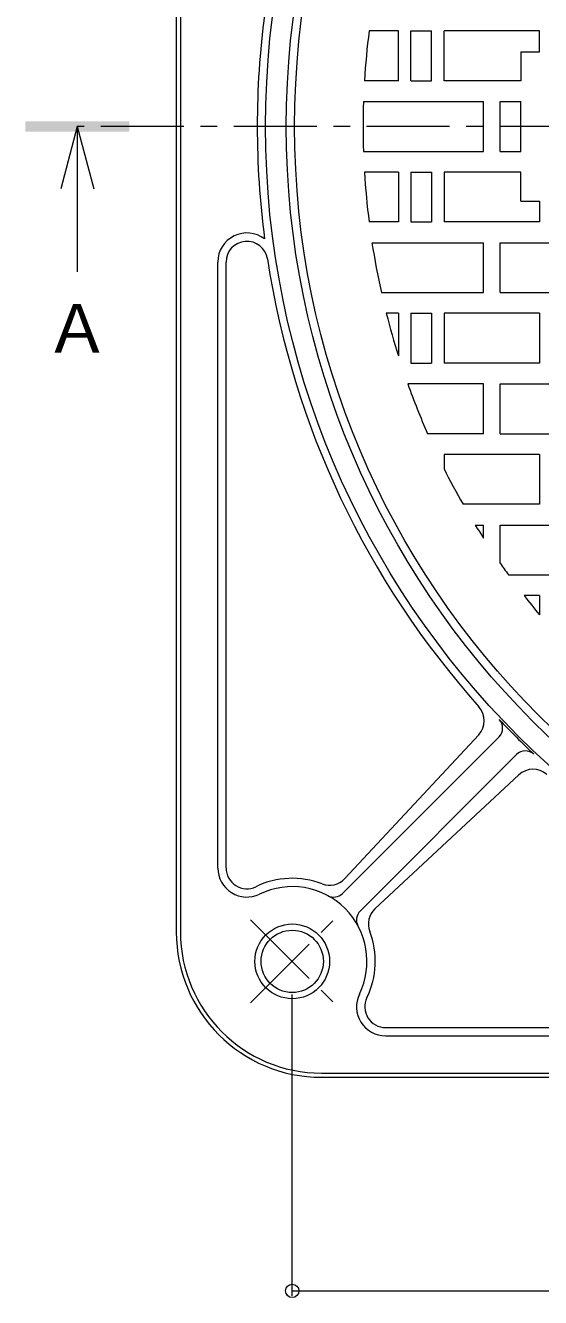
# Model space of a CAD drawing. Units: millimetres, scale not verified. Extents: x -579 to 760, y -540 to 531.
# Drawn here: x -578.6 to -454.5, y -3.8 to 302.5 of the extents above; entities that cross this region are included whole.
import ezdxf
from ezdxf.enums import TextEntityAlignment as Align

# ---------------------------------------------------------------- set-up
doc = ezdxf.new("R2010")
doc.units = ezdxf.units.MM
doc.header["$LTSCALE"] = 4
doc.header["$PDMODE"] = 32
doc.header["$PDSIZE"] = 3.2
doc.linetypes.add('CHAIN1', pattern=[8, 5, -1, 1, -1])
for name, color, linetype, lineweight in [('0-0_通り芯', 6, 'CHAIN1', 9), ('0-1_躯体', 2, 'Continuous', 9), ('0-2_仕上', 3, 'Continuous', 9), ('0-5_寸法', 7, 'Continuous', 9)]:
    doc.layers.add(name, color=color, linetype=linetype, lineweight=lineweight)
doc.styles.add('ＭＳ ゴシック', font='')
doc.styles.get('ＭＳ ゴシック').set_extended_font_data('MS Gothic')

msp = doc.modelspace()

# ---------------------------------------------------------------- linework, layer by layer
at = {"layer": '0-0_通り芯', "color": 3}
msp.add_line((-60.403, 278.192), (-566.091, 278.192), dxfattribs=at)
at = {"layer": '0-1_躯体'}
for p, q in [((-542.247, 472.192), (-542.247, 84.192)), ((-541.247, 472.192), (-541.247, 84.192)), ((-532.247, 99.605), (-532.247, 245.539)), ((-530.247, 99.605), (-530.247, 245.539)), ((-464.507, 131.174), (-502.209, 93.472)), ((-501.658, 97.039), (-469.396, 131.708)), ((-460.265, 126.932), (-497.967, 89.23)), ((-459.731, 122.043), (-494.4, 89.781)), ((-491.834, 61.192), (-345.9, 61.192)), ((-491.834, 59.192), (-345.9, 59.192)), ((-507.247, 50.192), (-119.247, 50.192)), ((-507.247, 50.192), (-119.247, 50.192)), ((-507.247, 49.192), (-119.247, 49.192))]:
    msp.add_line(p, q, dxfattribs=at)
at = {"layer": '0-1_躯体', "linetype": 'CHAIN1'}
for p, q in [((-524.346, 67.094), (-504.291, 87.148)), ((-524.346, 87.148), (-504.291, 67.094))]:
    msp.add_line(p, q, dxfattribs=at)
at = {"layer": '0-1_躯体', "color": 7}
for p, q in [((-514.318, -3.445), (-514.318, 69.121)), ((-514.318, -2.245), (-112.176, -2.245))]:
    msp.add_line(p, q, dxfattribs=at)
at = {"layer": '0-1_躯体'}
for centre, radius in [((-313.247, 278.192), 207.5), ((-313.247, 278.192), 202.5), ((-514.318, 77.121), 9), ((-514.318, 77.121), 7.5)]:
    msp.add_circle(centre, radius, dxfattribs=at)
for centre, radius, start, end in [((-313.247, 278.192), 209.5, 172.56807, 187.43194), ((-525.247, 245.539), 7, 52.51399, 180), ((-525.247, 245.539), 5, 8.75609, 180), ((-313.247, 278.192), 209.5, 188.7561, 221.8382), ((-473.056, 135.114), 5, 317.06, 41.83807), ((-466.629, 133.295), 3, 315, 43.37114), ((-313.247, 278.192), 208, 223.37053, 226.62952), ((-458.144, 124.81), 3, 46.62886, 135.00134), ((-456.325, 118.383), 5, 48.16202, 132.94002), ((-525.247, 99.605), 7, 180, 295.92264), ((-525.247, 99.605), 5, 180, 295.92265), ((-514.318, 77.121), 20, 68.90057, 115.92264), ((-514.318, 77.121), 18, 334.07736, 115.92264), ((-505.319, 100.445), 5, 248.90036, 317.06), ((-504.33, 95.594), 3, 241.60054, 315), ((-495.845, 87.109), 3, 135.00134, 208.39856), ((-490.994, 86.121), 5, 132.94, 201.09964), ((-507.247, 84.192), 35, 180, 270), ((-507.247, 84.192), 34, 180, 270), ((-514.318, 77.121), 20, 334.07736, 21.09943), ((-491.834, 66.192), 7, 154.07736, 270), ((-491.834, 66.192), 5, 154.07735, 270)]:
    msp.add_arc(centre, radius, start, end, dxfattribs=at)
at = {"layer": '0-1_躯体', "color": 7}
msp.add_point((-514.318, -2.245), dxfattribs=at)
at = {"layer": '0-2_仕上'}
for p, q in [((-488.747, 301.192), (-495.804, 301.192)), ((-488.747, 289.192), (-488.747, 301.192)), ((-485.747, 289.192), (-485.747, 301.192)), ((-485.747, 301.192), (-480.747, 301.192)), ((-480.747, 289.192), (-480.747, 301.192)), ((-477.747, 289.192), (-477.747, 301.192)), ((-454.747, 301.192), (-477.747, 301.192)), ((-454.747, 296.192), (-454.747, 301.192)), ((-459.247, 296.192), (-459.247, 289.192)), ((-459.247, 296.192), (-454.747, 296.192)), ((-488.747, 289.192), (-496.918, 289.192)), ((-485.747, 289.192), (-480.747, 289.192)), ((-459.247, 289.192), (-477.747, 289.192)), ((-497.149, 284.192), (-468.247, 284.192)), ((-468.247, 272.192), (-468.247, 284.192)), ((-464.247, 284.192), (-459.247, 284.192)), ((-464.247, 272.192), (-464.247, 284.192)), ((-459.247, 272.192), (-459.247, 284.192)), ((-497.149, 272.192), (-468.247, 272.192)), ((-464.247, 272.192), (-459.247, 272.192)), ((-488.747, 267.192), (-496.918, 267.192)), ((-488.747, 267.192), (-488.747, 255.192)), ((-485.747, 267.192), (-480.747, 267.192)), ((-485.747, 267.192), (-485.747, 255.192)), ((-480.747, 267.192), (-480.747, 255.192)), ((-477.747, 267.192), (-477.747, 255.192)), ((-459.247, 267.192), (-477.747, 267.192)), ((-459.247, 260.192), (-459.247, 267.192)), ((-459.247, 260.192), (-454.747, 260.192)), ((-454.747, 260.192), (-454.747, 255.192)), ((-488.747, 255.192), (-495.804, 255.192)), ((-485.747, 255.192), (-480.747, 255.192)), ((-454.747, 255.192), (-477.747, 255.192)), ((-495.104, 250.192), (-468.247, 250.192)), ((-468.247, 238.192), (-468.247, 250.192)), ((-464.247, 238.192), (-464.247, 250.192)), ((-464.247, 250.192), (-434.247, 250.192)), ((-492.847, 238.192), (-468.247, 238.192)), ((-464.247, 238.192), (-434.247, 238.192)), ((-488.747, 233.192), (-491.659, 233.192)), ((-488.747, 233.192), (-488.747, 222.914)), ((-485.747, 233.192), (-480.747, 233.192)), ((-485.747, 233.192), (-485.747, 221.192)), ((-480.747, 233.192), (-480.747, 221.192)), ((-477.747, 233.192), (-477.747, 221.192)), ((-454.747, 233.192), (-477.747, 233.192)), ((-485.747, 221.192), (-480.747, 221.192)), ((-468.247, 216.192), (-486.487, 216.192)), ((-468.247, 204.192), (-468.247, 216.192)), ((-464.247, 204.192), (-464.247, 216.192)), ((-464.247, 216.192), (-434.247, 216.192)), ((-468.247, 204.192), (-481.711, 204.192)), ((-464.247, 204.192), (-434.247, 204.192)), ((-454.747, 199.192), (-477.747, 199.192)), ((-477.747, 199.192), (-477.747, 195.756)), ((-454.747, 199.192), (-454.747, 187.192)), ((-454.747, 187.192), (-473.169, 187.192)), ((-470.218, 182.192), (-468.247, 182.192)), ((-468.247, 179.041), (-468.247, 182.192)), ((-464.247, 173.05), (-464.247, 182.192)), ((-464.247, 182.192), (-434.247, 182.192)), ((-462.217, 170.192), (-434.247, 170.192)), ((-454.747, 165.192), (-458.461, 165.192)), ((-454.747, 165.192), (-454.747, 160.575))]:
    msp.add_line(p, q, dxfattribs=at)
msp.add_lwpolyline([(-454.747, 233.192), (-454.747, 221.192), (-477.747, 221.192)], dxfattribs=at)
msp.add_circle((-313.247, 278.192), 200.5, dxfattribs=at)
for start, end in [(172.81923, 176.57265), (178.13133, 181.86867), (183.42735, 187.18077), (188.75293, 192.55586), (194.15614, 197.48303), (199.69156, 203.71417), (206.61674, 209.64108), (211.44901, 212.60634), (214.84973, 215.94133), (217.88878, 219.73376)]:
    msp.add_arc((-313.247, 278.192), 184, start, end, dxfattribs=at)
at = {"layer": '0-5_寸法', "color": 4}
for q in [(-570.091, 263.192), (-566.091, 243.192), (-562.091, 263.192)]:
    msp.add_line((-566.091, 278.192), q, dxfattribs=at)
msp.add_solid([(-578.591, 276.942), (-553.591, 276.942), (-578.591, 279.442), (-553.591, 279.442)], dxfattribs=at)

# ---------------------------------------------------------------- texts
at = {"layer": '0-5_寸法', "color": 2, "style": 'ＭＳ ゴシック'}
msp.add_text('Ａ', height=11.73, dxfattribs=at).set_placement((-574.091, 220.192), align=Align.BOTTOM_LEFT)

doc.saveas('drawing.dxf')
